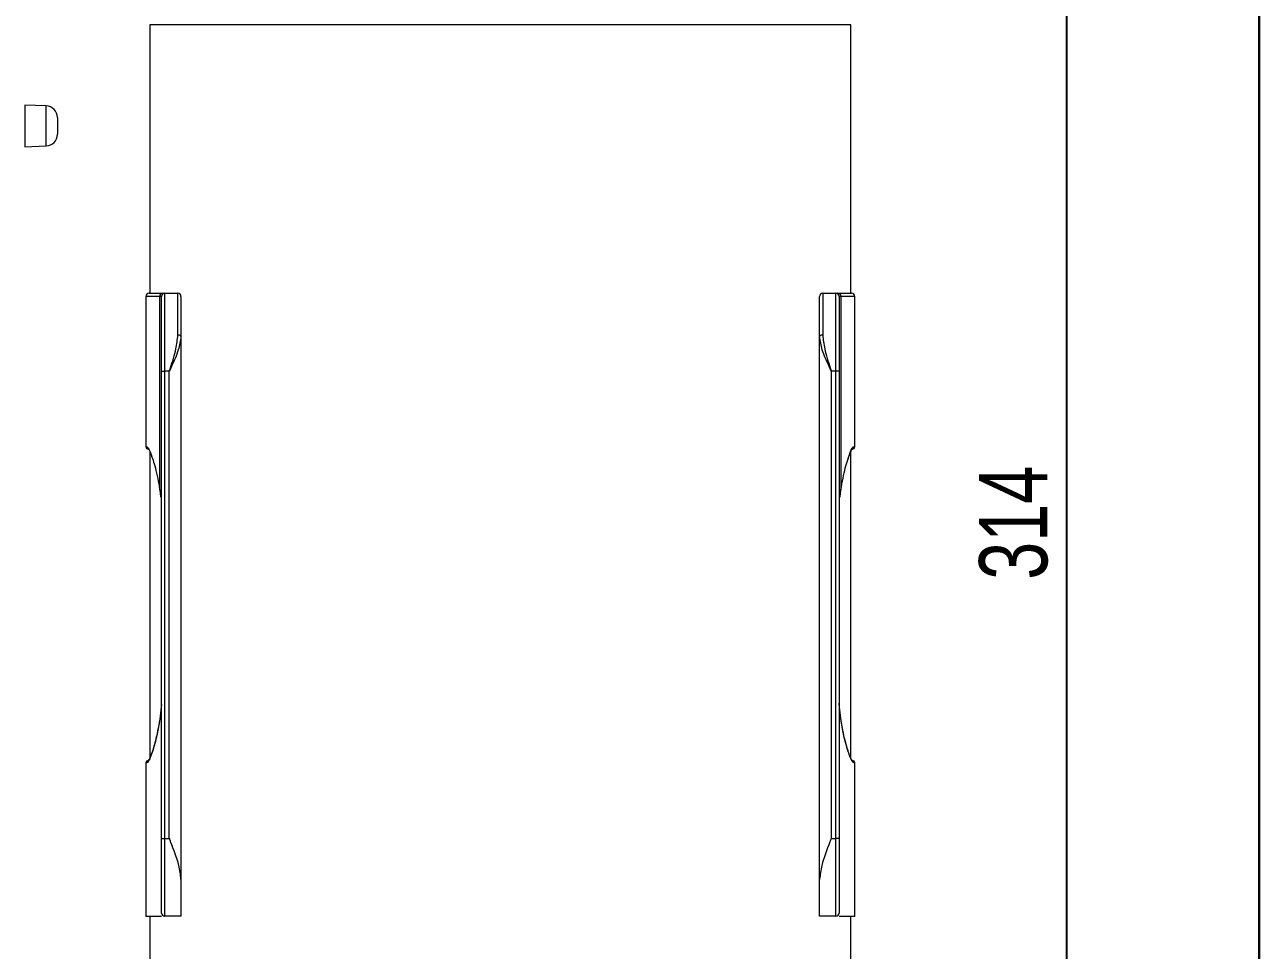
# Model space of a CAD drawing. Header units: millimetres. Extents: x 21 to 1027, y 27 to 1460.
# Drawn here: x 709.8 to 1026.8, y 385.5 to 623.3 of the extents above; entities that cross this region are included whole.
import ezdxf

# ---------------------------------------------------------------- set-up
doc = ezdxf.new("R2010")
doc.units = ezdxf.units.MM
doc.header["$LTSCALE"] = 5
doc.layers.add('LEVEL0', color=179, linetype='Continuous')
doc.styles.add('SLDTEXTSTYLE0', font='TXT', dxfattribs={"width": 0.75})
doc.dimstyles.new('SLDDIMSTYLE0', dxfattribs={"dimtxt": 17.5, "dimasz": 16.51, "dimexe": 0, "dimexo": 0.0625, "dimgap": 4.375, "dimtad": 1, "dimdec": 0, "dimlfac": 0.5, "dimrnd": 1e-09, "dimzin": 12, "dimdsep": 46, "dimtxsty": 'SLDTEXTSTYLE0', "dimblk1": 'CLOSED', "dimblk2": 'CLOSED', "dimsah": 1, "dimcen": 0.09, "dimadec": 0, "dimazin": 3, "dimtfac": 1, "dimtdec": 0, "dimtofl": 0, "dimtmove": 0, "dimatfit": 3, "dimldrblk": 'CLOSED', "dimfxl": 0, "dimfrac": 2, "dimtolj": 1, "dimtzin": 12, "dimarcsym": 0})

# ---------------------------------------------------------------- blocks, each defined once
blk = doc.blocks.new('_CLOSED')
at = {"color": 0, "linetype": 'ByBlock', "lineweight": -2}
for p, q in [((-1, 0.166667), (0, 0)), ((-1, 0.166667), (-1, -0.166667)), ((0, 0), (-1, -0.166667)), ((0, 0), (-1, 0))]:
    blk.add_line(p, q, dxfattribs=at)
blk = doc.blocks.new('_D_7')
at = {"layer": 'LEVEL0', "color": 7}
for p, q in [((848.91, 828.9), (982.43, 828.9)), ((977.43, 201.33), (977.43, 828.9)), ((888.31, 201.33), (982.43, 201.33))]:
    blk.add_line(p, q, dxfattribs=at)
at = {"layer": 'LEVEL0', "color": 7, "xscale": 16.51, "yscale": 16.51}
for p, rotation in [((977.43, 828.9, 12.2), 90.0000000000004), ((977.43, 201.33, 12.2), 270.0000000000004)]:
    blk.add_blockref('_CLOSED', p, dxfattribs=dict(at, rotation=rotation))
at = {"layer": 'LEVEL0', "color": 7, "insert": (954.87, 480.72, 12.2), "char_height": 17.5, "attachment_point": 1, "rotation": 90, "style": 'SLDTEXTSTYLE0'}
blk.add_mtext('314', dxfattribs=at)

msp = doc.modelspace()

# ---------------------------------------------------------------- linework, layer by layer
at = {"color": 7, "linetype": 'Continuous', "lineweight": 15}
for p, q in [((741.91, 623.3), (741.91, 554.3)), ((921.91, 554.3), (921.91, 623.3)), ((715.28, 602.44), (709.77, 602.63)), ((709.77, 602.63), (709.77, 597.3)), ((718.17, 599.44), (718.17, 595.15)), ((709.77, 597.3), (709.77, 591.96)), ((709.77, 591.96), (715.28, 592.15)), ((740.91, 553.5), (740.91, 514.9)), ((741.71, 554.3), (745.21, 554.3)), ((744.91, 534.3), (744.91, 553.5)), ((745.21, 554.3), (745.71, 554.3)), ((745.71, 554.3), (749.11, 554.3)), ((749.91, 553.5), (749.91, 543.22)), ((913.91, 543.22), (913.91, 553.5)), ((914.71, 554.3), (918.11, 554.3)), ((918.11, 554.3), (918.61, 554.3)), ((918.61, 554.3), (922.11, 554.3)), ((918.91, 553.5), (918.91, 534.3)), ((922.91, 514.9), (922.91, 553.5)), ((749.91, 543.22), (749.91, 403.76)), ((913.91, 403.76), (913.91, 543.22)), ((744.91, 414.3), (744.91, 534.3)), ((918.91, 534.3), (918.91, 414.3)), ((741.76, 514.3), (741.51, 514.3)), ((741.91, 513.61), (741.91, 434.99)), ((921.91, 434.98), (921.91, 513.61)), ((744.44, 503.82), (744.64, 502.06)), ((919.18, 502.06), (919.38, 503.82)), ((740.91, 433.7), (740.91, 394.27)), ((922.06, 434.3), (922.31, 434.3)), ((922.91, 394.27), (922.91, 433.7)), ((744.91, 395.1), (744.91, 414.3)), ((918.91, 414.3), (918.91, 395.1)), ((749.91, 403.76), (749.91, 394.3)), ((913.91, 394.3), (913.91, 403.76)), ((741.91, 394.3), (741.91, 283.3)), ((749.91, 394.3), (745.71, 394.3)), ((918.11, 394.3), (913.91, 394.3)), ((921.91, 283.3), (921.91, 394.3))]:
    msp.add_line(p, q, dxfattribs=at)
at = {"color": 8, "linetype": 'Continuous', "lineweight": 0}
for p, q in [((831.91, 623.3), (741.91, 623.3)), ((921.91, 623.3), (831.91, 623.3)), ((715.28, 592.15), (715.28, 602.44)), ((744.44, 553.5), (740.91, 553.5)), ((744.44, 503.82), (744.44, 553.5)), ((744.91, 553.5), (744.44, 553.5)), ((745.71, 554.3), (745.71, 534.3)), ((749.11, 543.59), (749.11, 554.3)), ((914.71, 554.3), (914.71, 543.59)), ((918.11, 534.3), (918.11, 554.3)), ((919.38, 553.5), (918.91, 553.5)), ((919.38, 553.5), (919.38, 503.82)), ((922.91, 553.5), (919.38, 553.5)), ((744.91, 534.3), (745.71, 534.3)), ((745.71, 534.3), (745.71, 414.3)), ((746.91, 534.3), (745.71, 534.3)), ((746.91, 414.3), (746.91, 534.3)), ((916.91, 534.3), (916.91, 414.3)), ((918.11, 534.3), (916.91, 534.3)), ((918.11, 414.3), (918.11, 534.3)), ((918.91, 534.3), (918.11, 534.3)), ((740.91, 514.9), (741.16, 514.9)), ((922.66, 514.9), (922.91, 514.9)), ((744.64, 502.06), (744.91, 502.06)), ((918.91, 502.06), (919.18, 502.06)), ((741.16, 433.7), (740.91, 433.7)), ((922.91, 433.7), (922.66, 433.7)), ((744.91, 414.3), (745.71, 414.3)), ((745.71, 414.3), (745.71, 394.3)), ((745.71, 414.3), (746.91, 414.3)), ((916.91, 414.3), (918.11, 414.3)), ((918.11, 394.3), (918.11, 414.3)), ((918.91, 414.3), (918.11, 414.3))]:
    msp.add_line(p, q, dxfattribs=at)
at = {"color": 8, "linetype": 'Continuous', "lineweight": 0, "flags": 128}
for points in [[(749.91, 543.22), (749.89, 543.29), (749.85, 543.36), (749.77, 543.43), (749.68, 543.48), (749.55, 543.53), (749.42, 543.56), (749.27, 543.59), (749.11, 543.59)], [(914.71, 543.59), (914.55, 543.59), (914.4, 543.56), (914.27, 543.53), (914.14, 543.48), (914.04, 543.43), (913.97, 543.36), (913.92, 543.29), (913.91, 543.22)]]:
    msp.add_lwpolyline(points, dxfattribs=at)
at = {"color": 7, "linetype": 'Continuous', "lineweight": 15}
for centre, radius, start, end in [((715.17, 599.44), 3, 0, 88), ((715.17, 595.15), 3, 272, 360), ((741.71, 553.5), 0.8, 90, 180), ((745.71, 553.5), 0.8, 90, 180), ((749.11, 553.5), 0.8, 0, 90), ((914.71, 553.5), 0.8, 90, 180), ((918.11, 553.5), 0.8, 0, 90), ((922.11, 553.5), 0.8, 0, 90), ((741.51, 514.9), 0.6, 180, 270), ((922.31, 514.9), 0.6, 270, 0), ((741.51, 433.7), 0.6, 90, 180), ((922.31, 433.7), 0.6, 0, 90), ((745.71, 395.1), 0.8, 180, 270), ((918.11, 395.1), 0.8, 270, 0)]:
    msp.add_arc(centre, radius, start, end, dxfattribs=at)
at = {"color": 8, "linetype": 'Continuous', "lineweight": 0}
for centre, radius, start, end in [((745.23, 553.51), 0.785, 91.1569, 181.112), ((918.59, 553.51), 0.785, 358.8883, 88.8428), ((741.76, 514.9), 0.599, 179.9217, 269.9219), ((922.06, 514.9), 0.599, 270.0783, 0.077), ((741.76, 433.7), 0.6, 113.7205, 180.0357), ((922.06, 433.7), 0.599, 359.9221, 89.924)]:
    msp.add_arc(centre, radius, start, end, dxfattribs=at)
for points, knots in [([(746.91, 534.3), (746.91, 534.31), (747, 534.59), (747.62, 536.5), (748.7, 539.66), (748.99, 542.41), (749.11, 543.59)], [0, 0, 0, 0, 0.00403, 0.08853, 0.607917, 1, 1, 1, 1]), ([(749.91, 543.22), (749.74, 542.09), (749.37, 539.56), (747.99, 536.65), (747.15, 534.82), (746.99, 534.47), (746.91, 534.31), (746.91, 534.3)], [0, 0, 0, 0, 0.395984, 0.88525, 0.945954, 0.996098, 1, 1, 1, 1]), ([(916.91, 534.3), (916.9, 534.31), (916.83, 534.47), (916.67, 534.82), (915.83, 536.65), (914.45, 539.56), (914.08, 542.09), (913.91, 543.22)], [0, 0, 0, 0, 0.003902, 0.054046, 0.11475, 0.604016, 1, 1, 1, 1]), ([(914.71, 543.59), (914.83, 542.41), (915.12, 539.66), (916.2, 536.5), (916.81, 534.59), (916.91, 534.31), (916.91, 534.3)], [0, 0, 0, 0, 0.392083, 0.911469, 0.99597, 1, 1, 1, 1]), ([(741.16, 514.9), (741.37, 514.76), (741.69, 514.56), (742.26, 512.79), (742.44, 512.24)], [0, 0, 0, 0, 0.685155, 1, 1, 1, 1]), ([(921.16, 511.54), (921.33, 512.13), (921.91, 514.09), (922.4, 514.82), (922.62, 514.89), (922.66, 514.9)], [0, 0, 0, 0, 0.265802, 0.881851, 1, 1, 1, 1]), ([(744.91, 448.7), (744.72, 447.02), (744.29, 443.2), (743.16, 438.3), (742.15, 435.28), (741.49, 433.91), (741.27, 433.77), (741.16, 433.7)], [0, 0, 0, 0, 0.1993647, 0.4521504, 0.7153131, 0.8576683, 1, 1, 1, 1]), ([(922.66, 433.7), (922.43, 433.92), (921.98, 434.38), (920.78, 437.89), (919.59, 442.77), (919.12, 446.84), (918.91, 448.7)], [0, 0, 0, 0, 0.258517, 0.516468, 0.779376, 1, 1, 1, 1])]:
    msp.add_open_spline(points, degree=3, knots=knots, dxfattribs=at)
at = {"color": 7, "linetype": 'Continuous', "lineweight": 15}
for points, knots in [([(741.53, 514.34), (741.58, 514.26), (741.71, 514.07), (742.04, 513.4), (742.32, 512.6), (742.44, 512.24)], [0, 0, 0, 0, 0.271353, 0.672221, 1, 1, 1, 1]), ([(921.15, 511.54), (921.28, 511.93), (921.6, 512.95), (921.97, 513.84), (922.3, 514.36), (922.29, 514.35), (922.28, 514.34)], [0, 0, 0, 0, 0.234912, 0.606335, 0.887521, 1, 1, 1, 1]), ([(742.44, 512.24), (742.64, 511.7), (743.21, 510.14), (743.96, 506.84), (744.37, 504.31), (744.44, 503.82)], [0, 0, 0, 0, 0.29907, 0.864099, 1, 1, 1, 1]), ([(919.38, 503.82), (919.74, 505.86), (920.31, 509.05), (920.93, 510.88), (921.16, 511.54)], [0, 0, 0, 0, 0.638268, 1, 1, 1, 1]), ([(744.84, 448.31), (744.84, 448.25), (744.76, 447.06), (744.44, 444.87), (743.93, 441.89), (743.36, 439.38), (742.99, 438.11), (742.82, 437.53)], [0, 0, 0, 0, 0.0123901, 0.2652391, 0.5221651, 0.7808143, 1, 1, 1, 1]), ([(921.14, 437.07), (920.96, 437.64), (920.59, 438.87), (920, 441.35), (919.46, 444.31), (919.08, 446.92), (918.97, 448.57), (918.93, 449.06)], [0, 0, 0, 0, 0.202816, 0.4367425, 0.6713415, 0.9031801, 1, 1, 1, 1]), ([(742.82, 437.53), (742.79, 437.41), (742.55, 436.55), (742.15, 435.49), (741.72, 434.52), (741.59, 434.35), (741.55, 434.29)], [0, 0, 0, 0, 0.061486, 0.43751, 0.806792, 1, 1, 1, 1]), ([(922.29, 434.26), (922.23, 434.33), (922.1, 434.53), (921.72, 435.38), (921.37, 436.26), (921.16, 436.99), (921.14, 437.07)], [0, 0, 0, 0, 0.232192, 0.568091, 0.952299, 1, 1, 1, 1]), ([(741.55, 434.29), (741.53, 434.26), (741.49, 434.21), (741.52, 434.23), (741.54, 434.24)], [0, 0, 0, 0, 0.500663, 1, 1, 1, 1]), ([(749.91, 403.76), (749.77, 404.95), (749.4, 408.05), (747.92, 411.66), (747.03, 413.98), (746.91, 414.28), (746.91, 414.3)], [0, 0, 0, 0, 0.351196, 0.915772, 0.996525, 1, 1, 1, 1]), ([(916.91, 414.3), (916.9, 414.28), (916.79, 413.98), (915.9, 411.66), (914.42, 408.05), (914.05, 404.95), (913.91, 403.76)], [0, 0, 0, 0, 0.003476, 0.084228, 0.648804, 1, 1, 1, 1]), ([(740.91, 394.3), (741, 394.3), (741.17, 394.3), (742.5, 394.3), (744.1, 394.3), (744.91, 394.3)], [0, 0, 0, 0, 0.325583, 0.662791, 1, 1, 1, 1]), ([(918.91, 394.3), (919.71, 394.3), (921.32, 394.3), (922.65, 394.3), (922.82, 394.3), (922.91, 394.3)], [0, 0, 0, 0, 0.337209, 0.674417, 1, 1, 1, 1])]:
    msp.add_open_spline(points, degree=3, knots=knots, dxfattribs=at)
at = {"layer": 'LEVEL0', "color": 7, "lineweight": 30}
msp.add_line((1026.81, 27.44), (1026.81, 1460.03), dxfattribs=at)

# ---------------------------------------------------------------- dimensions: what is measured, and where the dimension line sits
at = {"layer": 'LEVEL0', "color": 7}
dim = msp.add_linear_dim(base=(977.43, 828.9), p1=(883.31, 201.33), p2=(843.91, 828.9), angle=90, dimstyle='SLDDIMSTYLE0', dxfattribs=at)
dim.commit()
dim.dimension.update_dxf_attribs({"geometry": '_D_7', "text_midpoint": (977.43, 507.23), "dimtype": 160})

doc.saveas('drawing.dxf')
